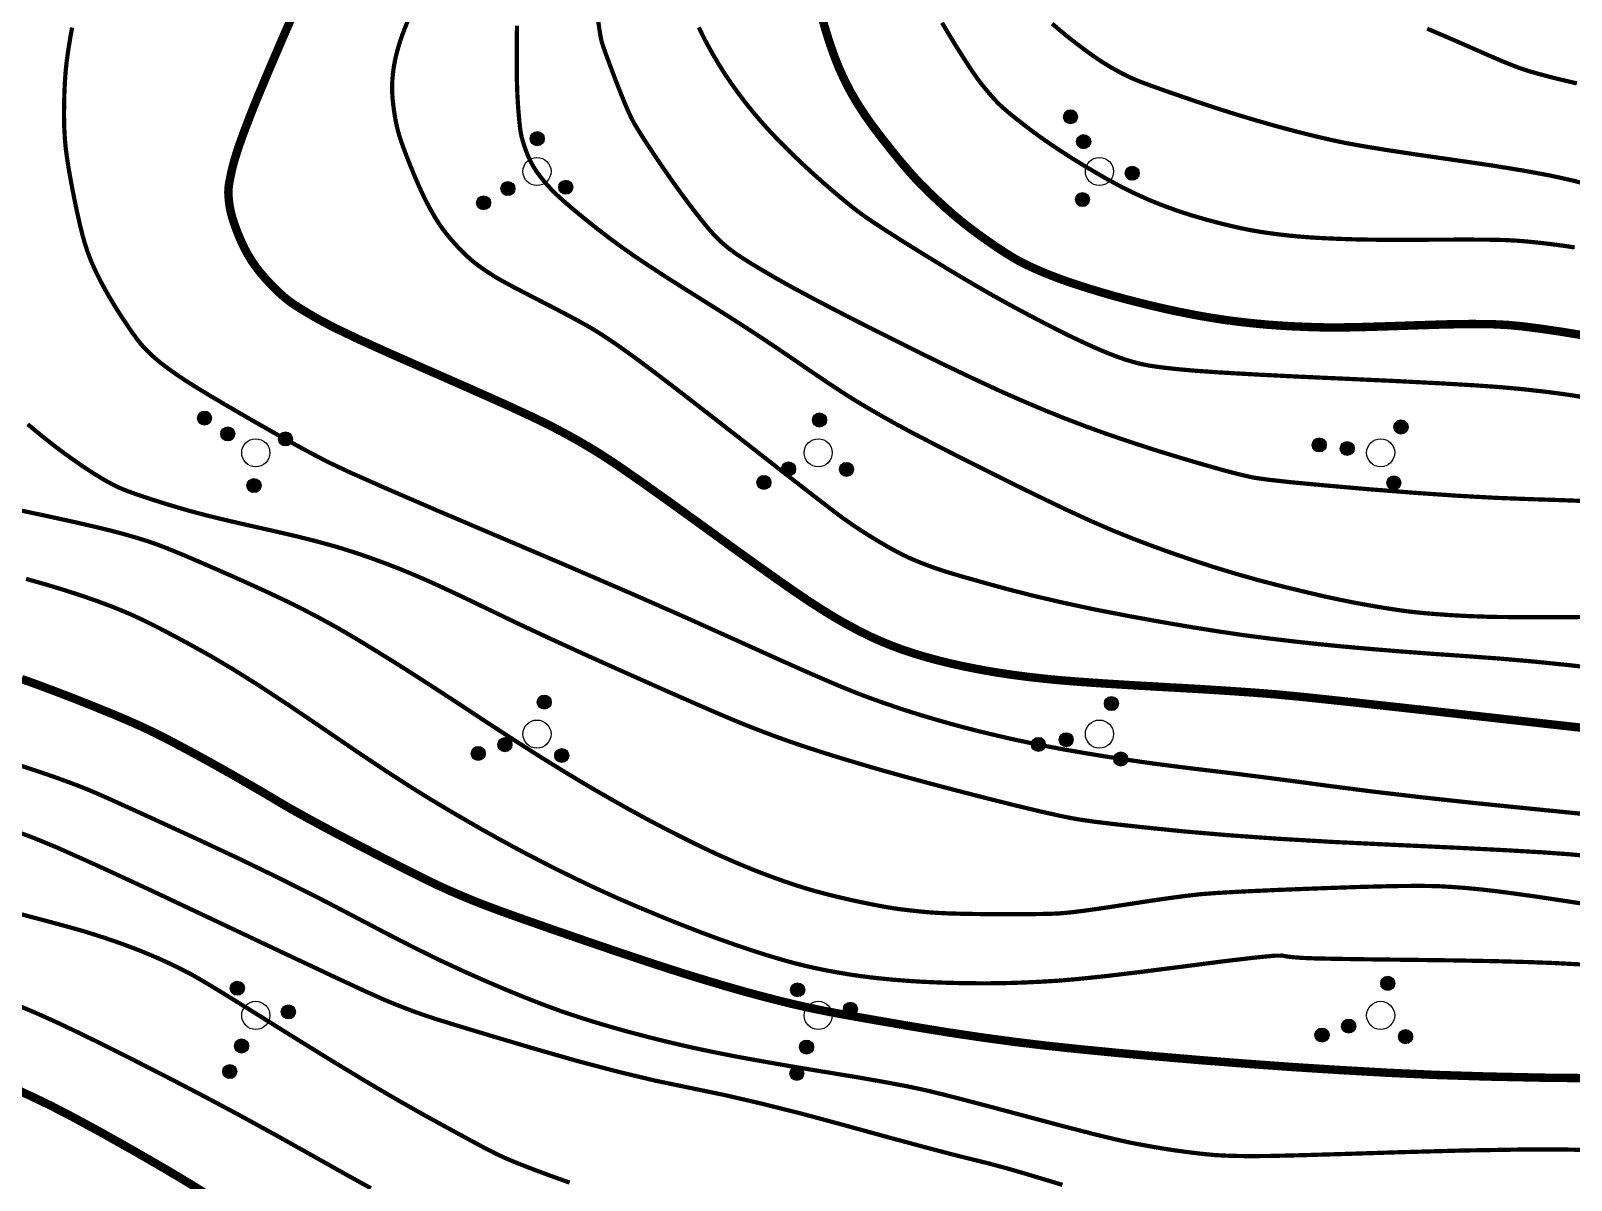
# Model space of a CAD drawing. Extents: x 396500 to 398250, y 1005980 to 1008200.
# Drawn here: x 398074.04 to 398101.42, y 1007936.11 to 1007956.54 of the extents above; entities that cross this region are included whole.
import ezdxf

# ---------------------------------------------------------------- set-up
doc = ezdxf.new("R2010")
doc.units = 0
doc.header["$LTSCALE"] = 0.5
doc.layers.get('0').update_dxf_attribs({"linetype": 'CONTINUOUS'})
doc.layers.add('DGX', color=2, linetype='CONTINUOUS')
doc.layers.add('ZBTZ', color=3, linetype='CONTINUOUS')

# ---------------------------------------------------------------- blocks, each defined once
blk = doc.blocks.new('*U110')
at = {"linetype": 'Continuous'}
for points in [[(-0.25, 2.2), (-0.238, 2.123), (-0.238, 2.277)], [(-0.238, 2.277), (-0.202, 2.053), (-0.202, 2.347)], [(-0.202, 2.053), (-0.238, 2.277), (-0.238, 2.123)], [(-0.202, 2.347), (-0.147, 1.998), (-0.147, 2.402)], [(-0.147, 1.998), (-0.202, 2.347), (-0.202, 2.053)], [(-0.147, 2.402), (-0.077, 1.962), (-0.077, 2.438)], [(-0.077, 1.962), (-0.147, 2.402), (-0.147, 1.998)], [(-0.077, 2.438), (0, 1.95), (0, 2.45)], [(0, 1.95), (-0.077, 2.438), (-0.077, 1.962)], [(0, 2.45), (0.077, 1.962), (0.077, 2.438)], [(0.077, 1.962), (0, 2.45), (0, 1.95)], [(0.077, 2.438), (0.147, 1.998), (0.147, 2.402)], [(0.147, 1.998), (0.077, 2.438), (0.077, 1.962)], [(0.147, 2.402), (0.202, 2.053), (0.202, 2.347)], [(0.202, 2.053), (0.147, 2.402), (0.147, 1.998)], [(0.202, 2.347), (0.238, 2.123), (0.238, 2.277)], [(0.238, 2.123), (0.202, 2.347), (0.202, 2.053)], [(0.25, 2.2), (0.238, 2.277), (0.238, 2.123)]]:
    blk.add_solid(points, dxfattribs=at)
blk = doc.blocks.new('*U109')
at = {"linetype": 'Continuous'}
for points in [[(-0.25, 1.2), (-0.238, 1.123), (-0.238, 1.277)], [(-0.238, 1.277), (-0.202, 1.053), (-0.202, 1.347)], [(-0.202, 1.053), (-0.238, 1.277), (-0.238, 1.123)], [(-0.202, 1.347), (-0.147, 0.998), (-0.147, 1.402)], [(-0.147, 0.998), (-0.202, 1.347), (-0.202, 1.053)], [(-0.147, 1.402), (-0.077, 0.962), (-0.077, 1.438)], [(-0.077, 0.962), (-0.147, 1.402), (-0.147, 0.998)], [(-0.077, 1.438), (0, 0.95), (0, 1.45)], [(0, 0.95), (-0.077, 1.438), (-0.077, 0.962)], [(0, 1.45), (0.077, 0.962), (0.077, 1.438)], [(0.077, 0.962), (0, 1.45), (0, 0.95)], [(0.077, 1.438), (0.147, 0.998), (0.147, 1.402)], [(0.147, 0.998), (0.077, 1.438), (0.077, 0.962)], [(0.147, 1.402), (0.202, 1.053), (0.202, 1.347)], [(0.202, 1.053), (0.147, 1.402), (0.147, 0.998)], [(0.202, 1.347), (0.238, 1.123), (0.238, 1.277)], [(0.238, 1.123), (0.202, 1.347), (0.202, 1.053)], [(0.25, 1.2), (0.238, 1.277), (0.238, 1.123)]]:
    blk.add_solid(points, dxfattribs=at)
blk = doc.blocks.new('*U108')
at = {"linetype": 'Continuous'}
for points in [[(-1.25, -0.6), (-1.238, -0.677), (-1.238, -0.523)], [(-1.238, -0.523), (-1.202, -0.747), (-1.202, -0.453)], [(-1.202, -0.747), (-1.238, -0.523), (-1.238, -0.677)], [(-1.202, -0.453), (-1.147, -0.802), (-1.147, -0.398)], [(-1.147, -0.802), (-1.202, -0.453), (-1.202, -0.747)], [(-1.147, -0.398), (-1.077, -0.838), (-1.077, -0.362)], [(-1.077, -0.838), (-1.147, -0.398), (-1.147, -0.802)], [(-1.077, -0.362), (-1, -0.85), (-1, -0.35)], [(-1, -0.85), (-1.077, -0.362), (-1.077, -0.838)], [(-1, -0.35), (-0.923, -0.838), (-0.923, -0.362)], [(-0.923, -0.838), (-1, -0.35), (-1, -0.85)], [(-0.923, -0.362), (-0.853, -0.802), (-0.853, -0.398)], [(-0.853, -0.802), (-0.923, -0.362), (-0.923, -0.838)], [(-0.853, -0.398), (-0.798, -0.747), (-0.798, -0.453)], [(-0.798, -0.747), (-0.853, -0.398), (-0.853, -0.802)], [(-0.798, -0.453), (-0.762, -0.677), (-0.762, -0.523)], [(-0.762, -0.677), (-0.798, -0.453), (-0.798, -0.747)], [(-0.75, -0.6), (-0.762, -0.523), (-0.762, -0.677)]]:
    blk.add_solid(points, dxfattribs=at)
blk = doc.blocks.new('*U107')
at = {"linetype": 'Continuous'}
for points in [[(0.75, -0.6), (0.762, -0.677), (0.762, -0.523)], [(0.762, -0.523), (0.798, -0.747), (0.798, -0.453)], [(0.798, -0.747), (0.762, -0.523), (0.762, -0.677)], [(0.798, -0.453), (0.853, -0.802), (0.853, -0.398)], [(0.853, -0.802), (0.798, -0.453), (0.798, -0.747)], [(0.853, -0.398), (0.923, -0.838), (0.923, -0.362)], [(0.923, -0.838), (0.853, -0.398), (0.853, -0.802)], [(0.923, -0.362), (1, -0.85), (1, -0.35)], [(1, -0.85), (0.923, -0.362), (0.923, -0.838)], [(1, -0.35), (1.077, -0.838), (1.077, -0.362)], [(1.077, -0.838), (1, -0.35), (1, -0.85)], [(1.077, -0.362), (1.147, -0.802), (1.147, -0.398)], [(1.147, -0.802), (1.077, -0.362), (1.077, -0.838)], [(1.147, -0.398), (1.202, -0.747), (1.202, -0.453)], [(1.202, -0.747), (1.147, -0.398), (1.147, -0.802)], [(1.202, -0.453), (1.238, -0.677), (1.238, -0.523)], [(1.238, -0.677), (1.202, -0.453), (1.202, -0.747)], [(1.25, -0.6), (1.238, -0.523), (1.238, -0.677)]]:
    blk.add_solid(points, dxfattribs=at)
blk = doc.blocks.new('gc160')
for centre, radius in [((0, 2.2), 0.25), ((0, 1.2), 0.25), ((0, 0), 0.5), ((-1, -0.6), 0.25), ((1, -0.6), 0.25)]:
    blk.add_circle(centre, radius)
at = {"linetype": 'Continuous'}
for name in ['*U110', '*U109', '*U108', '*U107']:
    blk.add_blockref(name, (0, 0), dxfattribs=at)

msp = doc.modelspace()

# ---------------------------------------------------------------- linework, layer by layer
at = {"layer": 'DGX', "color": 3, "linetype": 'Continuous', "lineweight": -2, "const_width": 0.15}
for points in [[(398078.82, 1007957.111), (398078.517, 1007956.415), (398078.267, 1007955.832), (398078.07, 1007955.362), (398077.927, 1007955.005), (398077.82, 1007954.725), (398077.734, 1007954.484), (398077.669, 1007954.282), (398077.624, 1007954.119), (398077.594, 1007953.987), (398077.572, 1007953.877), (398077.557, 1007953.789), (398077.55, 1007953.723), (398077.549, 1007953.662), (398077.552, 1007953.592), (398077.56, 1007953.511), (398077.572, 1007953.421), (398077.592, 1007953.318), (398077.623, 1007953.204), (398077.665, 1007953.077), (398077.718, 1007952.937), (398077.777, 1007952.797), (398077.838, 1007952.669), (398077.901, 1007952.552), (398077.966, 1007952.447), (398078.036, 1007952.347), (398078.113, 1007952.247), (398078.198, 1007952.147), (398078.291, 1007952.047), (398078.384, 1007951.952), (398078.47, 1007951.87), (398078.549, 1007951.799), (398078.622, 1007951.741), (398078.708, 1007951.68), (398078.827, 1007951.604), (398078.98, 1007951.511), (398079.166, 1007951.403), (398079.443, 1007951.258), (398079.866, 1007951.056), (398080.436, 1007950.798), (398081.152, 1007950.483), (398081.874, 1007950.166), (398082.463, 1007949.903), (398082.917, 1007949.694), (398083.237, 1007949.539), (398083.487, 1007949.408), (398083.73, 1007949.275), (398083.965, 1007949.138), (398084.193, 1007948.998), (398084.475, 1007948.812), (398084.872, 1007948.536), (398085.384, 1007948.172), (398086.012, 1007947.718), (398086.642, 1007947.262), (398087.163, 1007946.89), (398087.574, 1007946.602), (398087.876, 1007946.397), (398088.116, 1007946.243), (398088.345, 1007946.103), (398088.563, 1007945.979), (398088.768, 1007945.87), (398088.966, 1007945.772), (398089.162, 1007945.684), (398089.356, 1007945.605), (398089.547, 1007945.535), (398089.74, 1007945.471), (398089.94, 1007945.411), (398090.145, 1007945.355), (398090.357, 1007945.302), (398090.575, 1007945.253), (398090.802, 1007945.207), (398091.037, 1007945.163), (398091.28, 1007945.123), (398091.531, 1007945.086), (398091.79, 1007945.053), (398092.058, 1007945.023), (398092.335, 1007944.996), (398092.661, 1007944.97), (398093.079, 1007944.941), (398093.587, 1007944.909), (398094.188, 1007944.875), (398094.797, 1007944.841), (398095.332, 1007944.807), (398095.794, 1007944.775), (398096.183, 1007944.744), (398096.711, 1007944.693), (398097.593, 1007944.599), (398098.828, 1007944.463), (398100.416, 1007944.285), (398102.034, 1007944.104)], [(398101.652, 1007951.125), (398101.233, 1007951.193), (398100.866, 1007951.247), (398100.551, 1007951.287), (398100.287, 1007951.312), (398100.006, 1007951.325), (398099.641, 1007951.328), (398099.19, 1007951.321), (398098.655, 1007951.304), (398098.123, 1007951.286), (398097.681, 1007951.273), (398097.33, 1007951.267), (398097.069, 1007951.267), (398096.855, 1007951.272), (398096.642, 1007951.28), (398096.432, 1007951.289), (398096.223, 1007951.302), (398096.016, 1007951.317), (398095.81, 1007951.336), (398095.604, 1007951.358), (398095.398, 1007951.383), (398095.192, 1007951.412), (398094.982, 1007951.445), (398094.77, 1007951.482), (398094.556, 1007951.524), (398094.339, 1007951.568), (398094.121, 1007951.617), (398093.903, 1007951.668), (398093.684, 1007951.723), (398093.467, 1007951.779), (398093.257, 1007951.837), (398093.053, 1007951.896), (398092.856, 1007951.956), (398092.667, 1007952.016), (398092.49, 1007952.075), (398092.325, 1007952.134), (398092.172, 1007952.192), (398092.028, 1007952.25), (398091.893, 1007952.309), (398091.766, 1007952.367), (398091.647, 1007952.426), (398091.521, 1007952.496), (398091.372, 1007952.587), (398091.2, 1007952.7), (398091.006, 1007952.834), (398090.806, 1007952.979), (398090.619, 1007953.123), (398090.444, 1007953.267), (398090.282, 1007953.41), (398090.132, 1007953.548), (398089.997, 1007953.679), (398089.874, 1007953.801), (398089.764, 1007953.915), (398089.651, 1007954.04), (398089.518, 1007954.196), (398089.365, 1007954.383), (398089.192, 1007954.601), (398089.018, 1007954.829), (398088.863, 1007955.047), (398088.728, 1007955.256), (398088.612, 1007955.454), (398088.509, 1007955.653), (398088.413, 1007955.861), (398088.325, 1007956.081), (398088.244, 1007956.31), (398088.172, 1007956.538), (398088.11, 1007956.752)], [(398077.186, 1007935.848), (398076.829, 1007936.069), (398076.382, 1007936.335), (398075.846, 1007936.644), (398075.298, 1007936.952), (398074.818, 1007937.213), (398074.406, 1007937.427), (398074.061, 1007937.594), (398073.77, 1007937.726)]]:
    msp.add_lwpolyline(points, dxfattribs=at)
at = {"layer": 'DGX', "linetype": 'Continuous', "const_width": 0.075}
for points in [[(398102.031, 1007945.188), (398101.42, 1007945.261), (398100.802, 1007945.324), (398100.179, 1007945.379), (398099.549, 1007945.425), (398098.938, 1007945.467), (398098.369, 1007945.51), (398097.843, 1007945.553), (398097.36, 1007945.596), (398096.903, 1007945.641), (398096.458, 1007945.69), (398096.025, 1007945.742), (398095.603, 1007945.797), (398095.163, 1007945.862), (398094.674, 1007945.94), (398094.135, 1007946.032), (398093.547, 1007946.139), (398092.952, 1007946.254), (398092.391, 1007946.374), (398091.864, 1007946.497), (398091.371, 1007946.623), (398090.936, 1007946.743), (398090.584, 1007946.843), (398090.313, 1007946.924), (398090.125, 1007946.986), (398089.984, 1007947.037), (398089.856, 1007947.086), (398089.739, 1007947.134), (398089.635, 1007947.179), (398089.529, 1007947.231), (398089.404, 1007947.296), (398089.262, 1007947.375), (398089.103, 1007947.468), (398088.939, 1007947.568), (398088.783, 1007947.668), (398088.634, 1007947.767), (398088.494, 1007947.865), (398088.284, 1007948.022), (398087.925, 1007948.298), (398087.417, 1007948.692), (398086.762, 1007949.204), (398086.092, 1007949.726), (398085.545, 1007950.149), (398085.12, 1007950.474), (398084.817, 1007950.701), (398084.587, 1007950.867), (398084.381, 1007951.011), (398084.199, 1007951.132), (398084.041, 1007951.231), (398083.874, 1007951.327), (398083.664, 1007951.442), (398083.412, 1007951.575), (398083.118, 1007951.727), (398082.831, 1007951.875), (398082.599, 1007951.996), (398082.423, 1007952.091), (398082.303, 1007952.16), (398082.213, 1007952.217), (398082.125, 1007952.274), (398082.04, 1007952.333), (398081.959, 1007952.394), (398081.875, 1007952.46), (398081.787, 1007952.539), (398081.694, 1007952.63), (398081.596, 1007952.733), (398081.5, 1007952.841), (398081.414, 1007952.945), (398081.339, 1007953.046), (398081.274, 1007953.142), (398081.214, 1007953.24), (398081.154, 1007953.344), (398081.095, 1007953.453), (398081.037, 1007953.567), (398080.977, 1007953.692), (398080.915, 1007953.831), (398080.849, 1007953.985), (398080.78, 1007954.154), (398080.715, 1007954.32), (398080.66, 1007954.465), (398080.617, 1007954.588), (398080.584, 1007954.69), (398080.558, 1007954.785), (398080.535, 1007954.885), (398080.514, 1007954.992), (398080.496, 1007955.105), (398080.481, 1007955.218), (398080.47, 1007955.322), (398080.463, 1007955.419), (398080.46, 1007955.508), (398080.461, 1007955.596), (398080.466, 1007955.688), (398080.476, 1007955.785), (398080.489, 1007955.886), (398080.507, 1007955.992), (398080.532, 1007956.104), (398080.563, 1007956.222), (398080.6, 1007956.346), (398080.659, 1007956.514), (398080.757, 1007956.764)], [(398101.764, 1007942.607), (398100.749, 1007942.708), (398099.69, 1007942.815), (398098.743, 1007942.918), (398097.906, 1007943.016), (398097.181, 1007943.109), (398096.534, 1007943.196), (398095.935, 1007943.274), (398095.383, 1007943.344), (398094.878, 1007943.404), (398094.406, 1007943.462), (398093.953, 1007943.521), (398093.519, 1007943.583), (398093.104, 1007943.647), (398092.715, 1007943.712), (398092.358, 1007943.774), (398092.035, 1007943.835), (398091.744, 1007943.894), (398091.472, 1007943.953), (398091.203, 1007944.015), (398090.937, 1007944.079), (398090.676, 1007944.145), (398090.418, 1007944.214), (398090.164, 1007944.286), (398089.914, 1007944.36), (398089.667, 1007944.436), (398089.424, 1007944.516), (398089.18, 1007944.6), (398088.937, 1007944.687), (398088.695, 1007944.779), (398088.381, 1007944.907), (398087.922, 1007945.105), (398087.319, 1007945.373), (398086.571, 1007945.711), (398085.695, 1007946.105), (398084.704, 1007946.541), (398083.6, 1007947.018), (398082.383, 1007947.536), (398081.236, 1007948.024), (398080.343, 1007948.41), (398079.705, 1007948.693), (398079.32, 1007948.875), (398079.042, 1007949.02), (398078.721, 1007949.194), (398078.357, 1007949.397), (398077.951, 1007949.628), (398077.557, 1007949.857), (398077.231, 1007950.049), (398076.973, 1007950.206), (398076.783, 1007950.326), (398076.635, 1007950.426), (398076.504, 1007950.518), (398076.388, 1007950.604), (398076.289, 1007950.684), (398076.202, 1007950.759), (398076.123, 1007950.834), (398076.051, 1007950.908), (398075.986, 1007950.982), (398075.919, 1007951.068), (398075.837, 1007951.181), (398075.742, 1007951.32), (398075.632, 1007951.486), (398075.52, 1007951.663), (398075.418, 1007951.834), (398075.325, 1007952), (398075.241, 1007952.16), (398075.166, 1007952.316), (398075.1, 1007952.469), (398075.043, 1007952.62), (398074.995, 1007952.769), (398074.95, 1007952.931), (398074.903, 1007953.123), (398074.854, 1007953.343), (398074.802, 1007953.592), (398074.754, 1007953.844), (398074.713, 1007954.072), (398074.681, 1007954.277), (398074.657, 1007954.458), (398074.641, 1007954.636), (398074.631, 1007954.827), (398074.627, 1007955.033), (398074.629, 1007955.254), (398074.635, 1007955.471), (398074.645, 1007955.666), (398074.658, 1007955.839), (398074.674, 1007955.989), (398074.693, 1007956.131), (398074.716, 1007956.28), (398074.742, 1007956.436), (398074.77, 1007956.598)], [(398102.149, 1007946.124), (398101.295, 1007946.117), (398100.585, 1007946.116), (398100.019, 1007946.122), (398099.598, 1007946.136), (398099.267, 1007946.154), (398098.973, 1007946.175), (398098.715, 1007946.198), (398098.494, 1007946.223), (398098.287, 1007946.253), (398098.068, 1007946.287), (398097.839, 1007946.326), (398097.6, 1007946.369), (398097.334, 1007946.422), (398097.028, 1007946.488), (398096.682, 1007946.569), (398096.294, 1007946.663), (398095.888, 1007946.768), (398095.487, 1007946.881), (398095.09, 1007947.001), (398094.698, 1007947.128), (398094.315, 1007947.26), (398093.947, 1007947.393), (398093.595, 1007947.527), (398093.258, 1007947.664), (398092.886, 1007947.825), (398092.428, 1007948.036), (398091.885, 1007948.297), (398091.257, 1007948.607), (398090.64, 1007948.916), (398090.131, 1007949.175), (398089.73, 1007949.383), (398089.438, 1007949.54), (398089.209, 1007949.668), (398088.999, 1007949.788), (398088.809, 1007949.9), (398088.637, 1007950.005), (398088.452, 1007950.122), (398088.223, 1007950.274), (398087.948, 1007950.459), (398087.629, 1007950.678), (398087.276, 1007950.918), (398086.898, 1007951.169), (398086.495, 1007951.429), (398086.067, 1007951.699), (398085.656, 1007951.957), (398085.301, 1007952.183), (398085.003, 1007952.378), (398084.762, 1007952.54), (398084.549, 1007952.69), (398084.336, 1007952.846), (398084.123, 1007953.009), (398083.909, 1007953.179), (398083.711, 1007953.341), (398083.547, 1007953.481), (398083.417, 1007953.597), (398083.319, 1007953.691), (398083.241, 1007953.774), (398083.169, 1007953.856), (398083.102, 1007953.939), (398083.04, 1007954.022), (398082.984, 1007954.107), (398082.933, 1007954.197), (398082.888, 1007954.29), (398082.848, 1007954.388), (398082.814, 1007954.483), (398082.786, 1007954.57), (398082.765, 1007954.649), (398082.749, 1007954.718), (398082.737, 1007954.798), (398082.725, 1007954.907), (398082.712, 1007955.043), (398082.699, 1007955.209), (398082.687, 1007955.41), (398082.679, 1007955.656), (398082.676, 1007955.946), (398082.676, 1007956.279), (398082.681, 1007956.633)], [(398101.654, 1007948.182), (398101.223, 1007948.198), (398100.698, 1007948.215), (398100.09, 1007948.238), (398099.411, 1007948.275), (398098.661, 1007948.326), (398097.84, 1007948.39), (398097.068, 1007948.457), (398096.469, 1007948.513), (398096.041, 1007948.56), (398095.785, 1007948.596), (398095.577, 1007948.642), (398095.292, 1007948.715), (398094.932, 1007948.816), (398094.495, 1007948.944), (398094.032, 1007949.086), (398093.595, 1007949.228), (398093.182, 1007949.368), (398092.795, 1007949.508), (398092.416, 1007949.652), (398092.031, 1007949.808), (398091.639, 1007949.974), (398091.239, 1007950.151), (398090.806, 1007950.352), (398090.31, 1007950.588), (398089.753, 1007950.861), (398089.135, 1007951.17), (398088.533, 1007951.475), (398088.027, 1007951.738), (398087.616, 1007951.957), (398087.3, 1007952.133), (398087.053, 1007952.278), (398086.846, 1007952.402), (398086.681, 1007952.506), (398086.556, 1007952.59), (398086.455, 1007952.665), (398086.36, 1007952.743), (398086.271, 1007952.823), (398086.188, 1007952.907), (398086.101, 1007953.005), (398085.998, 1007953.129), (398085.88, 1007953.278), (398085.745, 1007953.454), (398085.602, 1007953.646), (398085.457, 1007953.847), (398085.311, 1007954.056), (398085.163, 1007954.273), (398085.026, 1007954.479), (398084.913, 1007954.653), (398084.824, 1007954.795), (398084.758, 1007954.905), (398084.698, 1007955.024), (398084.623, 1007955.189), (398084.536, 1007955.402), (398084.434, 1007955.662), (398084.338, 1007955.918), (398084.264, 1007956.118), (398084.213, 1007956.262), (398084.185, 1007956.351), (398084.168, 1007956.43), (398084.148, 1007956.548), (398084.126, 1007956.704)], [(398101.649, 1007950.027), (398101.297, 1007950.081), (398100.934, 1007950.128), (398100.56, 1007950.17), (398100.175, 1007950.205), (398099.709, 1007950.238), (398099.093, 1007950.274), (398098.328, 1007950.313), (398097.414, 1007950.355), (398096.504, 1007950.396), (398095.754, 1007950.434), (398095.163, 1007950.468), (398094.732, 1007950.498), (398094.409, 1007950.527), (398094.141, 1007950.557), (398093.929, 1007950.587), (398093.772, 1007950.618), (398093.64, 1007950.652), (398093.504, 1007950.693), (398093.363, 1007950.742), (398093.218, 1007950.797), (398093.063, 1007950.861), (398092.896, 1007950.934), (398092.717, 1007951.017), (398092.524, 1007951.108), (398092.311, 1007951.214), (398092.067, 1007951.338), (398091.793, 1007951.481), (398091.49, 1007951.643), (398091.152, 1007951.829), (398090.777, 1007952.045), (398090.363, 1007952.291), (398089.912, 1007952.566), (398089.484, 1007952.833), (398089.142, 1007953.053), (398088.885, 1007953.225), (398088.714, 1007953.35), (398088.579, 1007953.457), (398088.431, 1007953.579), (398088.271, 1007953.715), (398088.097, 1007953.865), (398087.918, 1007954.025), (398087.738, 1007954.191), (398087.557, 1007954.365), (398087.377, 1007954.544), (398087.202, 1007954.726), (398087.037, 1007954.908), (398086.882, 1007955.089), (398086.738, 1007955.269), (398086.604, 1007955.446), (398086.482, 1007955.617), (398086.37, 1007955.782), (398086.27, 1007955.941), (398086.18, 1007956.093), (398086.1, 1007956.235), (398086.029, 1007956.366), (398085.968, 1007956.488), (398085.914, 1007956.6)], [(398098.862, 1007956.578), (398099.12, 1007956.469), (398099.395, 1007956.35), (398099.688, 1007956.221), (398099.965, 1007956.099), (398100.196, 1007956), (398100.381, 1007955.925), (398100.518, 1007955.873), (398100.649, 1007955.83), (398100.812, 1007955.783), (398101.008, 1007955.73), (398101.236, 1007955.673), (398101.524, 1007955.605)], [(398101.755, 1007941.87), (398101.386, 1007941.903), (398100.91, 1007941.937), (398100.237, 1007941.976), (398099.366, 1007942.02), (398098.297, 1007942.069), (398097.186, 1007942.122), (398096.189, 1007942.18), (398095.307, 1007942.243), (398094.539, 1007942.309), (398093.888, 1007942.375), (398093.358, 1007942.432), (398092.948, 1007942.481), (398092.659, 1007942.523), (398092.376, 1007942.577), (398091.986, 1007942.664), (398091.487, 1007942.784), (398090.88, 1007942.937), (398090.252, 1007943.1), (398089.689, 1007943.251), (398089.192, 1007943.389), (398088.76, 1007943.515), (398088.382, 1007943.629), (398088.044, 1007943.735), (398087.748, 1007943.832), (398087.493, 1007943.919), (398087.258, 1007944.004), (398087.026, 1007944.091), (398086.795, 1007944.181), (398086.565, 1007944.274), (398086.271, 1007944.398), (398085.846, 1007944.583), (398085.29, 1007944.827), (398084.605, 1007945.132), (398083.894, 1007945.451), (398083.264, 1007945.739), (398082.716, 1007945.995), (398082.248, 1007946.22), (398081.842, 1007946.416), (398081.479, 1007946.588), (398081.159, 1007946.735), (398080.881, 1007946.857), (398080.62, 1007946.965), (398080.353, 1007947.069), (398080.078, 1007947.17), (398079.797, 1007947.266), (398079.491, 1007947.362), (398079.144, 1007947.458), (398078.756, 1007947.556), (398078.327, 1007947.655), (398077.911, 1007947.749), (398077.562, 1007947.829), (398077.28, 1007947.896), (398077.066, 1007947.951), (398076.879, 1007948.001), (398076.682, 1007948.058), (398076.473, 1007948.12), (398076.253, 1007948.189), (398076.043, 1007948.257), (398075.867, 1007948.318), (398075.723, 1007948.371), (398075.611, 1007948.417), (398075.513, 1007948.465), (398075.408, 1007948.52), (398075.296, 1007948.585), (398075.176, 1007948.658), (398075.051, 1007948.739), (398074.921, 1007948.826), (398074.786, 1007948.92), (398074.645, 1007949.021), (398074.497, 1007949.131), (398074.337, 1007949.256), (398074.165, 1007949.394), (398073.981, 1007949.547)], [(398080.083, 1007935.966), (398079.585, 1007936.242), (398079.002, 1007936.57), (398078.373, 1007936.922), (398077.737, 1007937.27), (398077.093, 1007937.613), (398076.442, 1007937.951), (398075.828, 1007938.264), (398075.294, 1007938.532), (398074.841, 1007938.753), (398074.469, 1007938.929), (398074.132, 1007939.08), (398073.783, 1007939.228)]]:
    msp.add_lwpolyline(points, dxfattribs=at)
at = {"layer": 'DGX', "linetype": 'Continuous', "const_width": 0.075, "flags": 128}
for points in [[(398090.237, 1007956.684), (398090.353, 1007956.487), (398090.491, 1007956.261), (398090.632, 1007956.038), (398090.756, 1007955.849), (398090.863, 1007955.694), (398090.954, 1007955.574), (398091.035, 1007955.477), (398091.11, 1007955.389), (398091.179, 1007955.311), (398091.244, 1007955.243), (398091.324, 1007955.169), (398091.441, 1007955.069), (398091.595, 1007954.946), (398091.786, 1007954.798), (398092.008, 1007954.635), (398092.255, 1007954.465), (398092.527, 1007954.288), (398092.825, 1007954.105), (398093.127, 1007953.929), (398093.412, 1007953.774), (398093.68, 1007953.641), (398093.931, 1007953.528), (398094.175, 1007953.431), (398094.422, 1007953.341), (398094.672, 1007953.26), (398094.926, 1007953.186), (398095.167, 1007953.122), (398095.384, 1007953.069), (398095.574, 1007953.026), (398095.74, 1007952.993), (398095.895, 1007952.967), (398096.056, 1007952.943), (398096.223, 1007952.921), (398096.395, 1007952.901), (398096.585, 1007952.883), (398096.805, 1007952.866), (398097.056, 1007952.852), (398097.336, 1007952.84), (398097.664, 1007952.83), (398098.055, 1007952.825), (398098.509, 1007952.824), (398099.028, 1007952.827), (398099.531, 1007952.829), (398099.943, 1007952.827), (398100.263, 1007952.82), (398100.491, 1007952.807), (398100.676, 1007952.791), (398100.867, 1007952.771), (398101.064, 1007952.748), (398101.267, 1007952.722), (398101.486, 1007952.689)], [(398092.196, 1007956.667), (398092.316, 1007956.563), (398092.457, 1007956.446), (398092.621, 1007956.318), (398092.788, 1007956.192), (398092.941, 1007956.082), (398093.081, 1007955.988), (398093.206, 1007955.911), (398093.322, 1007955.845), (398093.432, 1007955.785), (398093.536, 1007955.733), (398093.634, 1007955.687), (398093.768, 1007955.632), (398093.98, 1007955.554), (398094.27, 1007955.451), (398094.639, 1007955.324), (398095.04, 1007955.189), (398095.43, 1007955.065), (398095.808, 1007954.951), (398096.175, 1007954.846), (398096.524, 1007954.753), (398096.848, 1007954.672), (398097.146, 1007954.602), (398097.42, 1007954.544), (398097.737, 1007954.487), (398098.167, 1007954.417), (398098.71, 1007954.335), (398099.364, 1007954.241), (398100.026, 1007954.144), (398100.59, 1007954.052), (398101.056, 1007953.966), (398101.423, 1007953.885), (398101.762, 1007953.799)], [(398073.747, 1007948.037), (398074.322, 1007947.915), (398074.802, 1007947.81), (398075.185, 1007947.722), (398075.472, 1007947.652), (398075.702, 1007947.591), (398075.913, 1007947.53), (398076.104, 1007947.471), (398076.275, 1007947.412), (398076.469, 1007947.337), (398076.728, 1007947.231), (398077.052, 1007947.093), (398077.441, 1007946.923), (398077.838, 1007946.747), (398078.183, 1007946.59), (398078.478, 1007946.452), (398078.722, 1007946.334), (398078.936, 1007946.225), (398079.143, 1007946.117), (398079.342, 1007946.009), (398079.533, 1007945.902), (398079.734, 1007945.785), (398079.964, 1007945.647), (398080.222, 1007945.489), (398080.508, 1007945.311), (398080.835, 1007945.104), (398081.216, 1007944.858), (398081.65, 1007944.575), (398082.138, 1007944.253), (398082.638, 1007943.927), (398083.106, 1007943.628), (398083.542, 1007943.358), (398083.948, 1007943.115), (398084.327, 1007942.896), (398084.685, 1007942.694), (398085.022, 1007942.51), (398085.338, 1007942.345), (398085.63, 1007942.197), (398085.893, 1007942.066), (398086.129, 1007941.953), (398086.337, 1007941.858), (398086.529, 1007941.774), (398086.718, 1007941.694), (398086.904, 1007941.618), (398087.088, 1007941.547), (398087.268, 1007941.48), (398087.446, 1007941.417), (398087.622, 1007941.358), (398087.796, 1007941.302), (398087.978, 1007941.249), (398088.18, 1007941.195), (398088.403, 1007941.14), (398088.645, 1007941.084), (398088.887, 1007941.033), (398089.107, 1007940.989), (398089.306, 1007940.954), (398089.484, 1007940.927), (398089.651, 1007940.907), (398089.818, 1007940.889), (398089.985, 1007940.873), (398090.151, 1007940.861), (398090.346, 1007940.852), (398090.596, 1007940.845), (398090.901, 1007940.84), (398091.262, 1007940.838), (398091.62, 1007940.837), (398091.917, 1007940.84), (398092.154, 1007940.844), (398092.33, 1007940.852), (398092.514, 1007940.868), (398092.772, 1007940.9), (398093.104, 1007940.947), (398093.512, 1007941.009), (398093.928, 1007941.073), (398094.287, 1007941.125), (398094.589, 1007941.165), (398094.834, 1007941.193), (398095.126, 1007941.215), (398095.57, 1007941.24), (398096.166, 1007941.267), (398096.914, 1007941.296), (398097.666, 1007941.322), (398098.272, 1007941.337), (398098.733, 1007941.341), (398099.049, 1007941.336), (398099.297, 1007941.322), (398099.555, 1007941.303), (398099.824, 1007941.277), (398100.102, 1007941.245), (398100.415, 1007941.204), (398100.788, 1007941.152), (398101.221, 1007941.087), (398101.714, 1007941.012)], [(398073.953, 1007946.797), (398074.274, 1007946.707), (398074.596, 1007946.61), (398074.917, 1007946.507), (398075.229, 1007946.399), (398075.521, 1007946.289), (398075.793, 1007946.176), (398076.045, 1007946.06), (398076.301, 1007945.932), (398076.585, 1007945.784), (398076.896, 1007945.615), (398077.236, 1007945.426), (398077.624, 1007945.196), (398078.085, 1007944.907), (398078.616, 1007944.557), (398079.219, 1007944.148), (398079.819, 1007943.738), (398080.342, 1007943.389), (398080.789, 1007943.1), (398081.159, 1007942.87), (398081.481, 1007942.678), (398081.786, 1007942.5), (398082.072, 1007942.335), (398082.341, 1007942.185), (398082.601, 1007942.043), (398082.863, 1007941.903), (398083.126, 1007941.767), (398083.391, 1007941.632), (398083.656, 1007941.502), (398083.917, 1007941.376), (398084.176, 1007941.255), (398084.432, 1007941.139), (398084.698, 1007941.023), (398084.984, 1007940.902), (398085.291, 1007940.775), (398085.619, 1007940.644), (398085.95, 1007940.515), (398086.269, 1007940.397), (398086.574, 1007940.289), (398086.866, 1007940.191), (398087.139, 1007940.104), (398087.387, 1007940.03), (398087.61, 1007939.968), (398087.807, 1007939.919), (398087.994, 1007939.877), (398088.182, 1007939.838), (398088.374, 1007939.803), (398088.568, 1007939.77), (398088.765, 1007939.741), (398088.966, 1007939.715), (398089.173, 1007939.692), (398089.383, 1007939.672), (398089.599, 1007939.655), (398089.82, 1007939.64), (398090.045, 1007939.629), (398090.276, 1007939.62), (398090.51, 1007939.614), (398090.743, 1007939.61), (398090.977, 1007939.609), (398091.212, 1007939.61), (398091.455, 1007939.615), (398091.715, 1007939.624), (398091.991, 1007939.637), (398092.285, 1007939.654), (398092.653, 1007939.685), (398093.15, 1007939.737), (398093.779, 1007939.812), (398094.537, 1007939.909), (398095.263, 1007940.003), (398095.797, 1007940.066), (398096.136, 1007940.099), (398096.283, 1007940.102), (398096.342, 1007940.09), (398096.421, 1007940.079), (398096.519, 1007940.07), (398096.636, 1007940.061), (398096.852, 1007940.052), (398097.246, 1007940.044), (398097.819, 1007940.035), (398098.569, 1007940.026), (398099.359, 1007940.016), (398100.05, 1007940.003), (398100.641, 1007939.987), (398101.133, 1007939.969), (398101.587, 1007939.945)], [(398073.738, 1007943.514), (398074.026, 1007943.423), (398074.282, 1007943.337), (398074.51, 1007943.257), (398074.716, 1007943.182), (398074.899, 1007943.113), (398075.06, 1007943.049), (398075.291, 1007942.95), (398075.682, 1007942.774), (398076.235, 1007942.522), (398076.949, 1007942.194), (398077.722, 1007941.832), (398078.448, 1007941.48), (398079.128, 1007941.139), (398079.763, 1007940.809), (398080.345, 1007940.503), (398080.868, 1007940.236), (398081.331, 1007940.009), (398081.736, 1007939.821), (398082.104, 1007939.658), (398082.459, 1007939.506), (398082.802, 1007939.365), (398083.132, 1007939.236), (398083.466, 1007939.113), (398083.821, 1007938.994), (398084.198, 1007938.878), (398084.596, 1007938.764), (398085.002, 1007938.657), (398085.399, 1007938.558), (398085.79, 1007938.468), (398086.172, 1007938.387), (398086.582, 1007938.306), (398087.053, 1007938.221), (398087.585, 1007938.128), (398088.178, 1007938.03), (398088.756, 1007937.935), (398089.243, 1007937.849), (398089.639, 1007937.774), (398089.943, 1007937.709), (398090.253, 1007937.634), (398090.666, 1007937.528), (398091.183, 1007937.392), (398091.803, 1007937.226), (398092.419, 1007937.062), (398092.926, 1007936.931), (398093.322, 1007936.835), (398093.608, 1007936.772), (398093.834, 1007936.73), (398094.052, 1007936.691), (398094.261, 1007936.657), (398094.461, 1007936.628), (398094.647, 1007936.603), (398094.813, 1007936.583), (398094.959, 1007936.568), (398095.084, 1007936.556), (398095.212, 1007936.549), (398095.364, 1007936.543), (398095.539, 1007936.539), (398095.737, 1007936.537), (398096.063, 1007936.54), (398096.619, 1007936.553), (398097.406, 1007936.576), (398098.423, 1007936.608), (398099.5, 1007936.637), (398100.463, 1007936.653), (398101.314, 1007936.654), (398102.051, 1007936.641)], [(398073.763, 1007942.313), (398074.073, 1007942.2), (398074.508, 1007942.02), (398075.193, 1007941.714), (398076.128, 1007941.282), (398077.313, 1007940.723), (398078.483, 1007940.17), (398079.372, 1007939.752), (398079.98, 1007939.469), (398080.306, 1007939.323), (398080.489, 1007939.247), (398080.669, 1007939.176), (398080.845, 1007939.109), (398081.016, 1007939.048), (398081.266, 1007938.966), (398081.677, 1007938.839), (398082.249, 1007938.667), (398082.982, 1007938.449), (398083.765, 1007938.225), (398084.486, 1007938.035), (398085.147, 1007937.877), (398085.747, 1007937.752), (398086.348, 1007937.628), (398087.016, 1007937.474), (398087.748, 1007937.29), (398088.547, 1007937.074), (398089.31, 1007936.864), (398089.937, 1007936.695), (398090.429, 1007936.565), (398090.785, 1007936.477), (398091.079, 1007936.404), (398091.386, 1007936.321), (398091.706, 1007936.229), (398092.04, 1007936.128), (398092.378, 1007936.026)], [(398073.659, 1007940.891), (398074.279, 1007940.727), (398074.722, 1007940.607), (398074.988, 1007940.531), (398075.165, 1007940.476), (398075.34, 1007940.42), (398075.513, 1007940.361), (398075.684, 1007940.301), (398075.852, 1007940.238), (398076.016, 1007940.174), (398076.176, 1007940.108), (398076.331, 1007940.04), (398076.483, 1007939.971), (398076.63, 1007939.901), (398076.772, 1007939.829), (398076.911, 1007939.757), (398077.121, 1007939.635), (398077.478, 1007939.419), (398077.983, 1007939.106), (398078.636, 1007938.698), (398079.333, 1007938.266), (398079.969, 1007937.88), (398080.546, 1007937.541), (398081.063, 1007937.249), (398081.507, 1007937.006), (398081.864, 1007936.812), (398082.133, 1007936.668), (398082.316, 1007936.575), (398082.48, 1007936.499), (398082.693, 1007936.41), (398082.957, 1007936.307), (398083.271, 1007936.19), (398083.617, 1007936.066)]]:
    msp.add_lwpolyline(points, dxfattribs=at)
at = {"layer": 'DGX', "color": 3, "linetype": 'Continuous', "lineweight": -2, "const_width": 0.15, "flags": 128}
msp.add_lwpolyline([(398073.873, 1007945.018), (398074.139, 1007944.923), (398074.45, 1007944.807), (398074.806, 1007944.67), (398075.165, 1007944.528), (398075.484, 1007944.398), (398075.762, 1007944.28), (398076.001, 1007944.174), (398076.241, 1007944.06), (398076.522, 1007943.917), (398076.844, 1007943.746), (398077.208, 1007943.547), (398077.572, 1007943.343), (398077.893, 1007943.16), (398078.172, 1007942.998), (398078.41, 1007942.856), (398078.662, 1007942.708), (398078.989, 1007942.527), (398079.389, 1007942.312), (398079.862, 1007942.064), (398080.333, 1007941.821), (398080.725, 1007941.621), (398081.039, 1007941.464), (398081.274, 1007941.351), (398081.471, 1007941.261), (398081.672, 1007941.174), (398081.877, 1007941.089), (398082.086, 1007941.006), (398082.351, 1007940.907), (398082.722, 1007940.773), (398083.201, 1007940.605), (398083.786, 1007940.402), (398084.389, 1007940.196), (398084.92, 1007940.018), (398085.381, 1007939.867), (398085.77, 1007939.744), (398086.114, 1007939.64), (398086.438, 1007939.544), (398086.744, 1007939.457), (398087.031, 1007939.38), (398087.301, 1007939.31), (398087.555, 1007939.247), (398087.795, 1007939.192), (398088.02, 1007939.144), (398088.289, 1007939.091), (398088.662, 1007939.023), (398089.139, 1007938.939), (398089.72, 1007938.839), (398090.343, 1007938.737), (398090.946, 1007938.647), (398091.529, 1007938.568), (398092.093, 1007938.5), (398092.68, 1007938.438), (398093.335, 1007938.374), (398094.057, 1007938.309), (398094.848, 1007938.242), (398095.672, 1007938.178), (398096.496, 1007938.119), (398097.319, 1007938.067), (398098.143, 1007938.02), (398099.002, 1007937.981), (398099.934, 1007937.952), (398100.938, 1007937.931), (398102.014, 1007937.92)], dxfattribs=at)

# ---------------------------------------------------------------- block references
at = {"layer": 'ZBTZ', "linetype": 'Continuous', "yscale": 0.5}
for p, xscale, rotation in [((398093.036, 1007954.039), 0.4999999999609928, 27.90612506199053), ((398083.036, 1007954.039), 0.4999999999873486, 120.4248176530263), ((398078.036, 1007949.039), 0.5000000000009548, 55.93859676177733), ((398088.036, 1007949.039), 0.4999999999578086, 118.6449781798239), ((398098.036, 1007949.039), 0.4999999999526183, 82.71309549353563), ((398083.036, 1007944.039), 0.5000000000280403, 108.2406079285644), ((398093.036, 1007944.039), 0.4999999999440859, 99.62706381496652), ((398078.036, 1007939.039), 0.5000000000181825, 155.1536606963496), ((398088.036, 1007939.039), 0.4999999999741275, 159.7955259913844), ((398098.036, 1007939.039), 0.4999999999962801, 108.5262611800986)]:
    msp.add_blockref('gc160', p, dxfattribs=dict(at, xscale=xscale, rotation=rotation))

doc.saveas('drawing.dxf')
